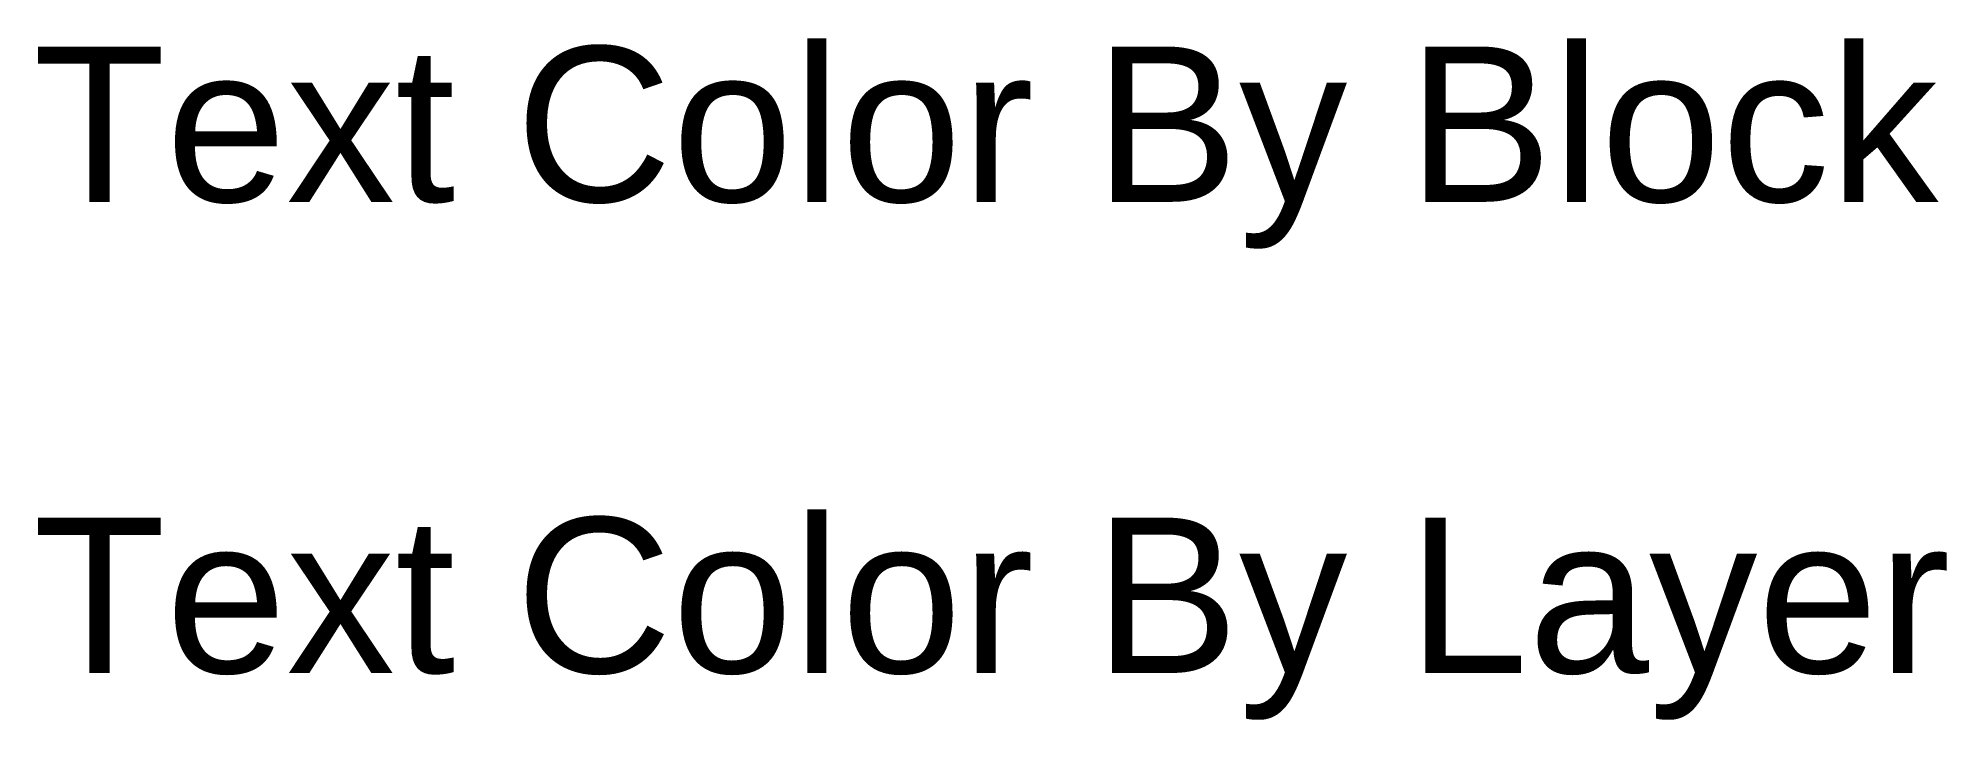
# Model space of a CAD drawing. Header units: millimetres. Extents: x 93 to 1321, y 50 to 489.
import ezdxf

# ---------------------------------------------------------------- set-up
doc = ezdxf.new("R2010")
doc.units = ezdxf.units.MM
doc.layers.add('Text', color=120, linetype='Continuous')
doc.styles.get("Standard").update_dxf_attribs({"font": 'arial.ttf'})

msp = doc.modelspace()

# ---------------------------------------------------------------- texts
at = {"layer": 'Text', "color": 0, "insert": (89.4, 353), "char_height": 100, "attachment_point": 7}
msp.add_mtext('Text Color By Block', dxfattribs=at)
at = {"layer": 'Text', "insert": (89.4, 49.7), "char_height": 100, "attachment_point": 7}
msp.add_mtext('Text Color By Layer', dxfattribs=at)

doc.saveas('drawing.dxf')
